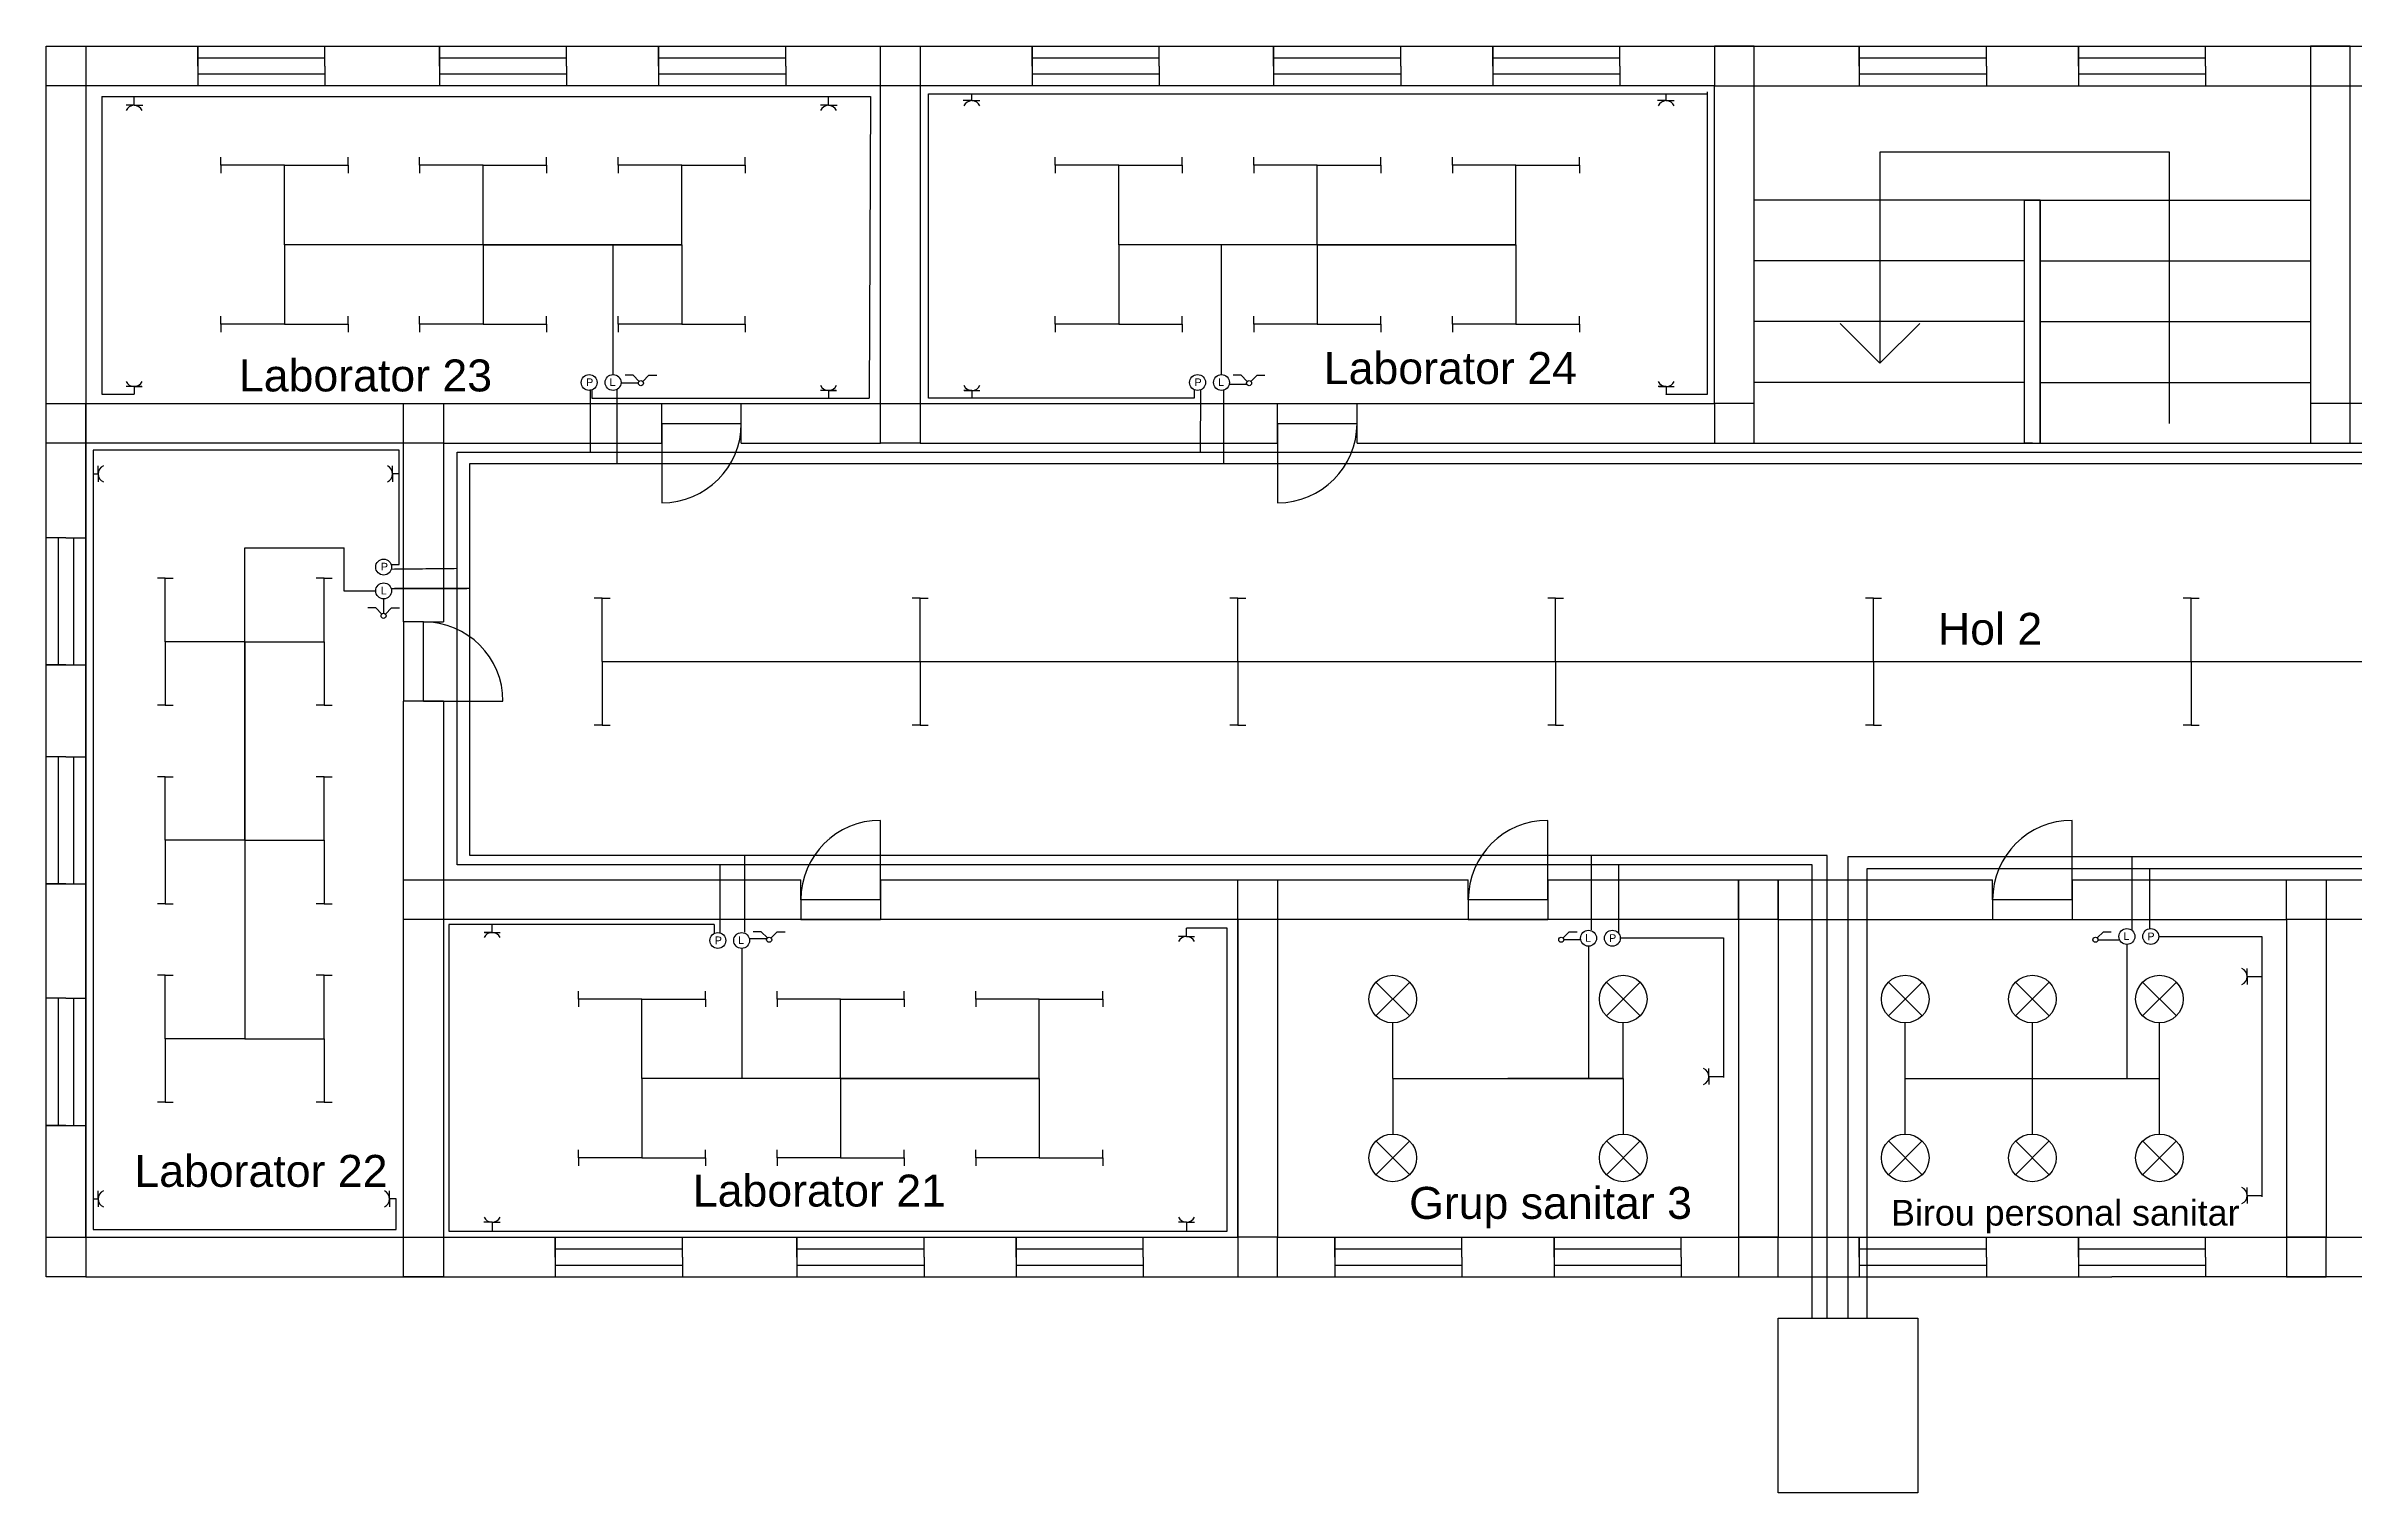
# Model space of a CAD drawing. Header units: inches. Extents: x 6 to 507, y 12 to 243.
# Drawn here: x 5.6 to 296.1, y 60.8 to 242.9 of the extents above; entities that cross this region are included whole.
import ezdxf

# ---------------------------------------------------------------- set-up
doc = ezdxf.new("R2010")
doc.units = ezdxf.units.IN
doc.header["$MEASUREMENT"] = 0
doc.styles.get("Standard").update_dxf_attribs({"font": 'arial.ttf'})

msp = doc.modelspace()

# ---------------------------------------------------------------- linework, layer by layer
for p, q in [((24.72, 241.44), (24.72, 242.94)), ((24.72, 242.94), (24.72, 237.94)), ((24.72, 240.44), (24.72, 241.44)), ((40.72, 241.44), (24.72, 241.44)), ((24.72, 241.44), (24.72, 239.44)), ((40.72, 241.44), (40.72, 242.94)), ((40.72, 240.44), (40.72, 241.44)), ((55.13, 241.44), (55.13, 242.94)), ((55.13, 242.94), (55.13, 237.94)), ((55.13, 240.44), (55.13, 241.44)), ((71.13, 241.44), (55.13, 241.44)), ((55.13, 241.44), (55.13, 239.44)), ((71.13, 241.44), (71.13, 242.94)), ((71.13, 240.44), (71.13, 241.44)), ((82.72, 241.44), (82.72, 242.94)), ((82.72, 242.94), (82.72, 237.94)), ((82.72, 240.44), (82.72, 241.44)), ((98.72, 241.44), (82.72, 241.44)), ((82.72, 241.44), (82.72, 239.44)), ((98.72, 241.44), (98.72, 242.94)), ((98.72, 240.44), (98.72, 241.44)), ((129.72, 241.44), (129.72, 242.94)), ((129.72, 242.94), (129.72, 237.94)), ((129.72, 240.44), (129.72, 241.44)), ((145.72, 241.44), (129.72, 241.44)), ((129.72, 241.44), (129.72, 239.44)), ((145.72, 241.44), (145.72, 242.94)), ((145.72, 240.44), (145.72, 241.44)), ((160.13, 241.44), (160.13, 242.94)), ((160.13, 242.94), (160.13, 237.94)), ((160.13, 240.44), (160.13, 241.44)), ((176.13, 241.44), (160.13, 241.44)), ((160.13, 241.44), (160.13, 239.44)), ((176.13, 241.44), (176.13, 242.94)), ((176.13, 240.44), (176.13, 241.44)), ((187.72, 241.44), (187.72, 242.94)), ((187.72, 242.94), (187.72, 237.94)), ((187.72, 240.44), (187.72, 241.44)), ((203.72, 241.44), (187.72, 241.44)), ((187.72, 241.44), (187.72, 239.44)), ((203.72, 241.44), (203.72, 242.94)), ((203.72, 240.44), (203.72, 241.44)), ((233.84, 241.44), (233.84, 242.94)), ((233.84, 242.94), (233.84, 237.94)), ((233.84, 240.44), (233.84, 241.44)), ((249.84, 241.44), (233.84, 241.44)), ((233.84, 241.44), (233.84, 239.44)), ((249.84, 241.44), (249.84, 242.94)), ((249.84, 242.94), (261.43, 242.94)), ((249.84, 240.44), (249.84, 241.44)), ((261.43, 241.44), (261.43, 242.94)), ((261.43, 242.94), (261.43, 237.94)), ((261.43, 240.44), (261.43, 241.44)), ((277.43, 241.44), (261.43, 241.44)), ((261.43, 241.44), (261.43, 239.44)), ((277.43, 241.44), (277.43, 242.94)), ((277.43, 240.44), (277.43, 241.44)), ((24.72, 240.44), (24.72, 239.44)), ((24.72, 239.44), (40.72, 239.44)), ((40.72, 240.44), (40.72, 239.44)), ((40.72, 239.94), (40.72, 237.94)), ((55.13, 240.44), (55.13, 239.44)), ((55.13, 239.44), (71.13, 239.44)), ((71.13, 240.44), (71.13, 239.44)), ((71.13, 239.94), (71.13, 237.94)), ((82.72, 240.44), (82.72, 239.44)), ((82.72, 239.44), (98.72, 239.44)), ((98.72, 240.44), (98.72, 239.44)), ((98.72, 239.94), (98.72, 237.94)), ((129.72, 240.44), (129.72, 239.44)), ((129.72, 239.44), (145.72, 239.44)), ((145.72, 240.44), (145.72, 239.44)), ((145.72, 239.94), (145.72, 237.94)), ((160.13, 240.44), (160.13, 239.44)), ((160.13, 239.44), (176.13, 239.44)), ((176.13, 240.44), (176.13, 239.44)), ((176.13, 239.94), (176.13, 237.94)), ((187.72, 240.44), (187.72, 239.44)), ((187.72, 239.44), (203.72, 239.44)), ((203.72, 240.44), (203.72, 239.44)), ((203.72, 239.94), (203.72, 237.94)), ((233.84, 240.44), (233.84, 239.44)), ((233.84, 239.44), (249.84, 239.44)), ((249.84, 240.44), (249.84, 239.44)), ((249.84, 239.94), (249.84, 237.94)), ((261.43, 240.44), (261.43, 239.44)), ((261.43, 239.44), (277.43, 239.44)), ((277.43, 240.44), (277.43, 239.44)), ((277.43, 239.94), (277.43, 237.94)), ((16.7, 235.49), (15.7, 235.49)), ((16.7, 235.49), (16.7, 236.59)), ((16.7, 235.49), (17.81, 235.49)), ((16.7, 235.49), (17.7, 235.49)), ((104.1, 235.49), (103.1, 235.49)), ((104.1, 235.49), (104.1, 236.59)), ((104.1, 235.49), (105.21, 235.49)), ((104.1, 235.49), (105.1, 235.49)), ((122.16, 236.08), (121.05, 236.08)), ((122.16, 236.08), (121.16, 236.08)), ((122.16, 236.08), (122.16, 236.93)), ((122.16, 236.08), (123.16, 236.08)), ((209.55, 236.08), (208.44, 236.08)), ((209.55, 236.08), (208.55, 236.08)), ((209.55, 236.08), (209.55, 236.93)), ((209.55, 236.08), (210.55, 236.08)), ((27.63, 227.94), (27.63, 228.94)), ((35.63, 227.94), (27.63, 227.94)), ((27.63, 227.94), (27.63, 226.94)), ((35.63, 227.94), (43.63, 227.94)), ((43.63, 227.94), (43.63, 228.94)), ((43.63, 227.94), (43.63, 226.94)), ((52.63, 227.94), (52.63, 228.94)), ((60.63, 227.94), (52.63, 227.94)), ((52.63, 227.94), (52.63, 226.94)), ((60.63, 227.94), (68.63, 227.94)), ((68.63, 227.94), (68.63, 228.94)), ((68.63, 227.94), (68.63, 226.94)), ((77.63, 227.94), (77.63, 228.94)), ((85.63, 227.94), (77.63, 227.94)), ((77.63, 227.94), (77.63, 226.94)), ((85.63, 227.94), (93.63, 227.94)), ((93.63, 227.94), (93.63, 228.94)), ((93.63, 227.94), (93.63, 226.94)), ((132.63, 227.94), (132.63, 228.94)), ((140.63, 227.94), (132.63, 227.94)), ((132.63, 227.94), (132.63, 226.94)), ((140.63, 227.94), (148.63, 227.94)), ((148.63, 227.94), (148.63, 228.94)), ((148.63, 227.94), (148.63, 226.94)), ((157.63, 227.94), (157.63, 228.94)), ((165.63, 227.94), (157.63, 227.94)), ((157.63, 227.94), (157.63, 226.94)), ((165.63, 227.94), (173.63, 227.94)), ((173.63, 227.94), (173.63, 228.94)), ((173.63, 227.94), (173.63, 226.94)), ((182.63, 227.94), (182.63, 228.94)), ((190.63, 227.94), (182.63, 227.94)), ((182.63, 227.94), (182.63, 226.94)), ((190.63, 227.94), (198.63, 227.94)), ((198.63, 227.94), (198.63, 228.94)), ((198.63, 227.94), (198.63, 226.94)), ((254.63, 223.56), (220.63, 223.56)), ((254.63, 192.94), (254.63, 223.56)), ((256.63, 223.56), (254.63, 223.56)), ((254.63, 208.25), (254.63, 223.56)), ((254.63, 223.56), (256.63, 223.56)), ((256.63, 192.94), (256.63, 223.56)), ((256.63, 223.56), (290.63, 223.56)), ((256.63, 223.56), (256.63, 208.25)), ((254.63, 215.91), (220.63, 215.91)), ((256.63, 215.91), (290.63, 215.91)), ((27.63, 207.94), (27.63, 208.94)), ((35.63, 207.94), (27.63, 207.94)), ((27.63, 207.94), (27.63, 206.94)), ((35.63, 207.94), (43.63, 207.94)), ((43.63, 207.94), (43.63, 208.94)), ((43.63, 207.94), (43.63, 206.94)), ((52.63, 207.94), (52.63, 208.94)), ((60.63, 207.94), (52.63, 207.94)), ((52.63, 207.94), (52.63, 206.94)), ((60.63, 207.94), (68.63, 207.94)), ((68.63, 207.94), (68.63, 208.94)), ((68.63, 207.94), (68.63, 206.94)), ((77.63, 207.94), (77.63, 208.94)), ((85.63, 207.94), (77.63, 207.94)), ((77.63, 207.94), (77.63, 206.94)), ((85.63, 207.94), (93.63, 207.94)), ((93.63, 207.94), (93.63, 208.94)), ((93.63, 207.94), (93.63, 206.94)), ((132.63, 207.94), (132.63, 208.94)), ((140.63, 207.94), (132.63, 207.94)), ((132.63, 207.94), (132.63, 206.94)), ((140.63, 207.94), (148.63, 207.94)), ((148.63, 207.94), (148.63, 208.94)), ((148.63, 207.94), (148.63, 206.94)), ((157.63, 207.94), (157.63, 208.94)), ((165.63, 207.94), (157.63, 207.94)), ((157.63, 207.94), (157.63, 206.94)), ((165.63, 207.94), (173.63, 207.94)), ((173.63, 207.94), (173.63, 208.94)), ((173.63, 207.94), (173.63, 206.94)), ((182.63, 207.94), (182.63, 208.94)), ((190.63, 207.94), (182.63, 207.94)), ((182.63, 207.94), (182.63, 206.94)), ((190.63, 207.94), (198.63, 207.94)), ((198.63, 207.94), (198.63, 208.94)), ((198.63, 207.94), (198.63, 206.94)), ((254.63, 208.25), (220.63, 208.25)), ((254.63, 192.94), (254.63, 208.25)), ((256.63, 208.25), (290.63, 208.25)), ((256.63, 208.25), (256.63, 192.94)), ((80.18, 200.48), (77.98, 200.48)), ((79.5, 201.5), (78.5, 201.5)), ((80.27, 200.72), (79.5, 201.5)), ((80.72, 200.72), (81.5, 201.5)), ((81.5, 201.5), (82.5, 201.5)), ((156.04, 201.5), (155.04, 201.5)), ((156.81, 200.72), (156.04, 201.5)), ((157.26, 200.72), (158.04, 201.5)), ((158.04, 201.5), (159.04, 201.5)), ((254.63, 200.6), (220.63, 200.6)), ((256.63, 200.6), (290.63, 200.6)), ((16.7, 200.08), (15.7, 200.08)), ((17.66, 200.08), (16.7, 200.08)), ((16.7, 200.08), (17.7, 200.08)), ((16.7, 200.08), (16.7, 199.12)), ((83.13, 192.94), (83.13, 197.94)), ((93.13, 192.94), (93.13, 197.94)), ((104.1, 199.57), (103.1, 199.57)), ((105.05, 199.57), (104.1, 199.57)), ((104.1, 199.57), (105.1, 199.57)), ((104.1, 199.57), (104.1, 198.61)), ((122.16, 199.57), (121.16, 199.57)), ((121.2, 199.57), (122.16, 199.57)), ((122.16, 199.57), (123.16, 199.57)), ((122.16, 199.57), (122.16, 198.61)), ((154.54, 200.36), (156.75, 200.36)), ((160.63, 192.94), (160.63, 197.94)), ((170.63, 192.94), (170.63, 197.94)), ((209.55, 200.08), (208.55, 200.08)), ((208.6, 200.08), (209.55, 200.08)), ((209.55, 200.08), (210.55, 200.08)), ((209.55, 200.08), (209.55, 199.12)), ((83.13, 195.44), (83.13, 185.44)), ((83.13, 195.44), (93.13, 195.44)), ((160.63, 195.44), (160.63, 185.44)), ((160.63, 195.44), (170.63, 195.44)), ((55.63, 192.94), (55.63, 170.44)), ((55.63, 192.94), (83.13, 192.94)), ((93.13, 192.94), (110.63, 192.94)), ((115.63, 192.94), (160.63, 192.94)), ((170.63, 192.94), (340.63, 192.94)), ((255.63, 192.94), (254.63, 192.94)), ((255.63, 192.94), (256.63, 192.94)), ((11.54, 189.07), (12.19, 189.07)), ((12.19, 189.07), (12.19, 190.07)), ((12.19, 189.07), (12.19, 188.07)), ((49.24, 189.07), (49.24, 190.07)), ((50.08, 189.07), (49.24, 189.07)), ((49.24, 189.07), (49.24, 188.07)), ((7.13, 181.03), (5.63, 181.03)), ((8.13, 181.03), (7.13, 181.03)), ((7.13, 181.03), (7.13, 165.03)), ((8.13, 181.03), (9.13, 181.03)), ((8.63, 181.03), (10.63, 181.03)), ((9.13, 165.03), (9.13, 181.03)), ((20.63, 175.94), (19.63, 175.94)), ((20.63, 167.94), (20.63, 175.94)), ((20.63, 175.94), (21.63, 175.94)), ((40.63, 175.94), (39.63, 175.94)), ((40.63, 167.94), (40.63, 175.94)), ((40.63, 175.94), (41.63, 175.94)), ((47.11, 172.2), (46.11, 172.2)), ((47.89, 171.42), (47.11, 172.2)), ((48.13, 171.51), (48.13, 173.34)), ((48.34, 171.42), (49.11, 172.2)), ((49.11, 172.2), (50.11, 172.2)), ((75.63, 173.44), (74.63, 173.44)), ((75.63, 165.44), (75.63, 173.44)), ((75.63, 173.44), (76.63, 173.44)), ((115.63, 173.44), (114.63, 173.44)), ((115.63, 165.44), (115.63, 173.44)), ((115.63, 173.44), (116.63, 173.44)), ((155.63, 173.44), (154.63, 173.44)), ((155.63, 165.44), (155.63, 173.44)), ((155.63, 173.44), (156.63, 173.44)), ((195.63, 173.44), (194.63, 173.44)), ((195.63, 165.44), (195.63, 173.44)), ((195.63, 173.44), (196.63, 173.44)), ((235.63, 173.44), (234.63, 173.44)), ((235.63, 165.44), (235.63, 173.44)), ((235.63, 173.44), (236.63, 173.44)), ((275.63, 173.44), (274.63, 173.44)), ((275.63, 165.44), (275.63, 173.44)), ((275.63, 173.44), (276.63, 173.44)), ((53.13, 170.44), (50.63, 170.44)), ((50.63, 170.44), (50.63, 160.44)), ((53.13, 160.44), (53.13, 170.44)), ((53.13, 170.44), (55.63, 170.44)), ((20.63, 167.94), (20.63, 159.94)), ((40.63, 167.94), (40.63, 159.94)), ((7.13, 165.03), (5.63, 165.03)), ((5.63, 165.03), (10.63, 165.03)), ((8.13, 165.03), (7.13, 165.03)), ((7.13, 165.03), (9.13, 165.03)), ((8.13, 165.03), (9.13, 165.03)), ((75.63, 165.44), (75.63, 157.44)), ((115.63, 165.44), (115.63, 157.44)), ((155.63, 165.44), (155.63, 157.44)), ((195.63, 165.44), (195.63, 157.44)), ((235.63, 165.44), (235.63, 157.44)), ((275.63, 165.44), (275.63, 157.44)), ((20.63, 159.94), (19.63, 159.94)), ((20.63, 159.94), (21.63, 159.94)), ((40.63, 159.94), (39.63, 159.94)), ((40.63, 159.94), (41.63, 159.94)), ((55.63, 160.44), (50.63, 160.44)), ((53.13, 160.44), (63.13, 160.44)), ((55.63, 160.44), (55.63, 137.94)), ((75.63, 157.44), (74.63, 157.44)), ((75.63, 157.44), (76.63, 157.44)), ((115.63, 157.44), (114.63, 157.44)), ((115.63, 157.44), (116.63, 157.44)), ((155.63, 157.44), (154.63, 157.44)), ((155.63, 157.44), (156.63, 157.44)), ((195.63, 157.44), (194.63, 157.44)), ((195.63, 157.44), (196.63, 157.44)), ((235.63, 157.44), (234.63, 157.44)), ((235.63, 157.44), (236.63, 157.44)), ((275.63, 157.44), (274.63, 157.44)), ((275.63, 157.44), (276.63, 157.44)), ((7.13, 153.44), (5.63, 153.44)), ((8.13, 153.44), (7.13, 153.44)), ((7.13, 153.44), (7.13, 137.44)), ((8.13, 153.44), (9.13, 153.44)), ((8.63, 153.44), (10.63, 153.44)), ((9.13, 137.44), (9.13, 153.44)), ((20.63, 150.94), (19.63, 150.94)), ((20.63, 142.94), (20.63, 150.94)), ((20.63, 150.94), (21.63, 150.94)), ((40.63, 150.94), (39.63, 150.94)), ((40.63, 142.94), (40.63, 150.94)), ((40.63, 150.94), (41.63, 150.94)), ((110.63, 135.44), (110.63, 145.44)), ((194.63, 135.44), (194.63, 145.44)), ((260.63, 135.44), (260.63, 145.44)), ((20.63, 142.94), (20.63, 134.94)), ((40.63, 142.94), (40.63, 134.94)), ((7.13, 137.44), (5.63, 137.44)), ((5.63, 137.44), (10.63, 137.44)), ((8.13, 137.44), (7.13, 137.44)), ((7.13, 137.44), (9.13, 137.44)), ((8.13, 137.44), (9.13, 137.44)), ((55.63, 137.94), (100.63, 137.94)), ((100.63, 135.44), (100.63, 137.94)), ((110.63, 137.94), (110.63, 132.94)), ((110.63, 137.94), (155.63, 137.94)), ((160.63, 137.94), (184.63, 137.94)), ((184.63, 135.44), (184.63, 137.94)), ((194.63, 137.94), (218.63, 137.94)), ((194.63, 137.94), (194.63, 132.94)), ((218.63, 137.94), (218.63, 132.94)), ((223.63, 132.94), (223.63, 137.94)), ((223.63, 137.94), (250.63, 137.94)), ((250.63, 135.44), (250.63, 137.94)), ((260.63, 137.94), (260.63, 132.94)), ((260.63, 137.94), (287.63, 137.94)), ((287.63, 137.94), (316.63, 137.94)), ((20.63, 134.94), (19.63, 134.94)), ((20.63, 134.94), (21.63, 134.94)), ((40.63, 134.94), (39.63, 134.94)), ((40.63, 134.94), (41.63, 134.94)), ((100.63, 135.44), (100.63, 132.94)), ((110.63, 135.44), (100.63, 135.44)), ((184.63, 135.44), (184.63, 132.94)), ((194.63, 135.44), (184.63, 135.44)), ((250.63, 135.44), (250.63, 132.94)), ((260.63, 135.44), (250.63, 135.44)), ((61.76, 131.34), (60.76, 131.34)), ((60.81, 131.34), (61.76, 131.34)), ((61.76, 131.34), (61.76, 132.29)), ((61.76, 131.34), (62.76, 131.34)), ((95.64, 131.41), (94.64, 131.41)), ((96.42, 130.64), (95.64, 131.41)), ((96.87, 130.64), (97.64, 131.41)), ((97.64, 131.41), (98.64, 131.41)), ((100.63, 132.94), (110.63, 132.94)), ((149.16, 130.83), (148.16, 130.83)), ((149.16, 130.83), (149.16, 131.79)), ((149.16, 130.83), (150.16, 130.83)), ((155.63, 132.94), (155.63, 92.94)), ((160.63, 132.94), (160.63, 92.94)), ((218.63, 132.94), (160.63, 132.94)), ((160.63, 132.94), (160.63, 92.94)), ((184.63, 132.94), (194.63, 132.94)), ((196.56, 130.64), (197.33, 131.41)), ((197.33, 131.41), (198.33, 131.41)), ((218.63, 132.94), (218.63, 92.94)), ((223.63, 132.94), (223.63, 92.94)), ((223.63, 132.94), (287.63, 132.94)), ((250.63, 132.94), (260.63, 132.94)), ((263.79, 130.64), (264.57, 131.41)), ((264.57, 131.41), (265.57, 131.41)), ((287.63, 132.94), (287.63, 92.94)), ((350.63, 132.94), (287.63, 132.94)), ((292.63, 132.94), (292.63, 92.94)), ((94.14, 130.55), (96.36, 130.55)), ((196.65, 130.42), (198.78, 130.42)), ((20.63, 125.94), (19.63, 125.94)), ((20.63, 117.94), (20.63, 125.94)), ((20.63, 125.94), (21.63, 125.94)), ((40.63, 125.94), (39.63, 125.94)), ((40.63, 117.94), (40.63, 125.94)), ((40.63, 125.94), (41.63, 125.94)), ((177.26, 125.07), (173.01, 120.82)), ((173.01, 125.07), (177.26, 120.82)), ((206.26, 125.07), (202.01, 120.82)), ((202.01, 125.07), (206.26, 120.82)), ((241.76, 125.07), (237.51, 120.82)), ((237.51, 125.07), (241.76, 120.82)), ((257.76, 125.07), (253.51, 120.82)), ((253.51, 125.07), (257.76, 120.82)), ((273.76, 125.07), (269.51, 120.82)), ((269.51, 125.07), (273.76, 120.82)), ((7.13, 123.03), (5.63, 123.03)), ((8.13, 123.03), (7.13, 123.03)), ((7.13, 123.03), (7.13, 107.03)), ((8.13, 123.03), (9.13, 123.03)), ((8.63, 123.03), (10.63, 123.03)), ((9.13, 107.03), (9.13, 123.03)), ((72.63, 122.94), (72.63, 123.94)), ((80.63, 122.94), (72.63, 122.94)), ((72.63, 122.94), (72.63, 121.94)), ((80.63, 122.94), (88.63, 122.94)), ((88.63, 122.94), (88.63, 123.94)), ((88.63, 122.94), (88.63, 121.94)), ((97.63, 122.94), (97.63, 123.94)), ((105.63, 122.94), (97.63, 122.94)), ((97.63, 122.94), (97.63, 121.94)), ((105.63, 122.94), (113.63, 122.94)), ((113.63, 122.94), (113.63, 123.94)), ((113.63, 122.94), (113.63, 121.94)), ((122.63, 122.94), (122.63, 123.94)), ((130.63, 122.94), (122.63, 122.94)), ((122.63, 122.94), (122.63, 121.94)), ((130.63, 122.94), (138.63, 122.94)), ((138.63, 122.94), (138.63, 123.94)), ((138.63, 122.94), (138.63, 121.94)), ((20.63, 117.94), (20.63, 109.94)), ((40.63, 117.94), (40.63, 109.94)), ((214.91, 113.18), (214.91, 114.18)), ((214.91, 113.18), (214.91, 112.18)), ((214.91, 113.18), (216.77, 113.18)), ((20.63, 109.94), (19.63, 109.94)), ((20.63, 109.94), (21.63, 109.94)), ((40.63, 109.94), (39.63, 109.94)), ((40.63, 109.94), (41.63, 109.94)), ((7.13, 107.03), (5.63, 107.03)), ((5.63, 107.03), (10.63, 107.03)), ((8.13, 107.03), (7.13, 107.03)), ((7.13, 107.03), (9.13, 107.03)), ((8.13, 107.03), (9.13, 107.03)), ((177.26, 105.07), (173.01, 100.82)), ((173.01, 105.07), (177.26, 100.82)), ((206.26, 105.07), (202.01, 100.82)), ((202.01, 105.07), (206.26, 100.82)), ((241.76, 105.07), (237.51, 100.82)), ((237.51, 105.07), (241.76, 100.82)), ((257.76, 105.07), (253.51, 100.82)), ((253.51, 105.07), (257.76, 100.82)), ((273.76, 105.07), (269.51, 100.82)), ((269.51, 105.07), (273.76, 100.82)), ((72.63, 102.94), (72.63, 103.94)), ((80.63, 102.94), (72.63, 102.94)), ((72.63, 102.94), (72.63, 101.94)), ((80.63, 102.94), (88.63, 102.94)), ((88.63, 102.94), (88.63, 103.94)), ((88.63, 102.94), (88.63, 101.94)), ((97.63, 102.94), (97.63, 103.94)), ((105.63, 102.94), (97.63, 102.94)), ((97.63, 102.94), (97.63, 101.94)), ((105.63, 102.94), (113.63, 102.94)), ((113.63, 102.94), (113.63, 103.94)), ((113.63, 102.94), (113.63, 101.94)), ((122.63, 102.94), (122.63, 103.94)), ((130.63, 102.94), (122.63, 102.94)), ((122.63, 102.94), (122.63, 101.94)), ((130.63, 102.94), (138.63, 102.94)), ((138.63, 102.94), (138.63, 103.94)), ((138.63, 102.94), (138.63, 101.94)), ((12.19, 97.77), (12.19, 98.77)), ((48.86, 97.77), (48.86, 98.77)), ((11.54, 97.77), (12.19, 97.77)), ((12.19, 97.77), (12.19, 96.77)), ((49.69, 97.77), (48.86, 97.77)), ((48.86, 97.77), (48.86, 96.77)), ((61.76, 94.83), (60.72, 94.83)), ((61.76, 94.83), (62.76, 94.83)), ((61.76, 94.83), (61.76, 93.72)), ((149.16, 94.83), (148.16, 94.83)), ((149.16, 94.83), (150.16, 94.83)), ((149.16, 94.83), (149.16, 93.72)), ((69.72, 91.44), (69.72, 92.94)), ((69.72, 92.94), (69.72, 87.94)), ((69.72, 90.44), (69.72, 91.44)), ((85.72, 91.44), (69.72, 91.44)), ((69.72, 91.44), (69.72, 89.44)), ((69.72, 90.44), (69.72, 89.44)), ((85.72, 91.44), (85.72, 92.94)), ((85.72, 90.44), (85.72, 91.44)), ((85.72, 90.44), (85.72, 89.44)), ((100.13, 91.44), (100.13, 92.94)), ((100.13, 92.94), (100.13, 87.94)), ((100.13, 90.44), (100.13, 91.44)), ((116.13, 91.44), (100.13, 91.44)), ((100.13, 91.44), (100.13, 89.44)), ((100.13, 90.44), (100.13, 89.44)), ((116.13, 91.44), (116.13, 92.94)), ((116.13, 92.94), (127.72, 92.94)), ((116.13, 90.44), (116.13, 91.44)), ((116.13, 90.44), (116.13, 89.44)), ((127.72, 91.44), (127.72, 92.94)), ((127.72, 92.94), (127.72, 87.94)), ((127.72, 90.44), (127.72, 91.44)), ((143.72, 91.44), (127.72, 91.44)), ((127.72, 91.44), (127.72, 89.44)), ((127.72, 90.44), (127.72, 89.44)), ((143.72, 91.44), (143.72, 92.94)), ((143.72, 90.44), (143.72, 91.44)), ((143.72, 90.44), (143.72, 89.44)), ((160.63, 92.94), (218.63, 92.94)), ((167.84, 91.44), (167.84, 92.94)), ((167.84, 92.94), (167.84, 87.94)), ((167.84, 90.44), (167.84, 91.44)), ((183.84, 91.44), (167.84, 91.44)), ((167.84, 91.44), (167.84, 89.44)), ((167.84, 90.44), (167.84, 89.44)), ((183.84, 91.44), (183.84, 92.94)), ((183.84, 92.94), (195.43, 92.94)), ((183.84, 90.44), (183.84, 91.44)), ((183.84, 90.44), (183.84, 89.44)), ((195.43, 91.44), (195.43, 92.94)), ((195.43, 92.94), (195.43, 87.94)), ((195.43, 90.44), (195.43, 91.44)), ((211.43, 91.44), (195.43, 91.44)), ((195.43, 91.44), (195.43, 89.44)), ((195.43, 90.44), (195.43, 89.44)), ((211.43, 91.44), (211.43, 92.94)), ((211.43, 90.44), (211.43, 91.44)), ((211.43, 90.44), (211.43, 89.44)), ((218.63, 92.94), (287.63, 92.94)), ((233.84, 91.44), (233.84, 92.94)), ((233.84, 92.94), (233.84, 87.94)), ((233.84, 90.44), (233.84, 91.44)), ((249.84, 91.44), (233.84, 91.44)), ((233.84, 91.44), (233.84, 89.44)), ((233.84, 90.44), (233.84, 89.44)), ((249.84, 91.44), (249.84, 92.94)), ((249.84, 92.94), (261.43, 92.94)), ((249.84, 90.44), (249.84, 91.44)), ((249.84, 90.44), (249.84, 89.44)), ((261.43, 91.44), (261.43, 92.94)), ((261.43, 92.94), (261.43, 87.94)), ((261.43, 90.44), (261.43, 91.44)), ((277.43, 91.44), (261.43, 91.44)), ((261.43, 91.44), (261.43, 89.44)), ((261.43, 90.44), (261.43, 89.44)), ((277.43, 91.44), (277.43, 92.94)), ((277.43, 90.44), (277.43, 91.44)), ((277.43, 90.44), (277.43, 89.44)), ((287.63, 92.94), (350.63, 92.94)), ((10.63, 87.94), (245.63, 87.94)), ((69.72, 89.44), (85.72, 89.44)), ((85.72, 89.94), (85.72, 87.94)), ((100.13, 89.44), (116.13, 89.44)), ((116.13, 89.94), (116.13, 87.94)), ((127.72, 89.44), (143.72, 89.44)), ((143.72, 89.94), (143.72, 87.94)), ((167.84, 89.44), (183.84, 89.44)), ((183.84, 89.94), (183.84, 87.94)), ((195.43, 89.44), (211.43, 89.44)), ((211.43, 89.94), (211.43, 87.94)), ((233.84, 89.44), (249.84, 89.44)), ((245.63, 87.94), (265.63, 87.94)), ((249.84, 89.94), (249.84, 87.94)), ((261.43, 89.44), (277.43, 89.44)), ((500.63, 87.94), (265.63, 87.94)), ((277.43, 89.94), (277.43, 87.94))]:
    msp.add_line(p, q)
at = {"color": 146, "true_color": 0x105689}
for p, q in [((12.66, 236.59), (12.66, 199.12)), ((12.66, 236.59), (109.39, 236.59)), ((109.39, 236.59), (109.23, 198.61)), ((116.71, 198.6), (116.71, 236.93)), ((116.71, 236.93), (214.7, 236.93)), ((214.7, 237.18), (214.7, 199.06)), ((35.63, 217.94), (35.63, 227.94)), ((60.63, 217.94), (60.63, 227.94)), ((85.63, 217.94), (85.63, 227.94)), ((140.63, 217.94), (140.63, 227.94)), ((165.63, 217.94), (165.63, 227.94)), ((190.63, 217.94), (190.63, 227.94)), ((85.63, 217.94), (35.63, 217.94)), ((60.63, 217.94), (35.63, 217.94)), ((35.63, 217.94), (35.63, 207.94)), ((60.63, 217.94), (85.63, 217.94)), ((60.63, 217.94), (60.63, 207.94)), ((76.99, 201.59), (76.99, 217.94)), ((85.63, 217.94), (85.63, 207.94)), ((190.63, 217.94), (140.63, 217.94)), ((165.63, 217.94), (140.63, 217.94)), ((140.63, 217.94), (140.63, 207.94)), ((153.57, 201.59), (153.57, 217.95)), ((165.63, 217.94), (190.63, 217.94)), ((165.63, 217.94), (165.63, 207.94)), ((190.63, 217.94), (190.63, 207.94)), ((12.66, 199.12), (16.7, 199.12)), ((74.17, 191.82), (74.17, 199.7)), ((74.33, 199.66), (74.33, 198.61)), ((74.33, 198.61), (109.23, 198.61)), ((77.52, 190.4), (77.52, 199.65)), ((150.13, 198.6), (116.71, 198.6)), ((150.13, 199.69), (150.13, 198.6)), ((150.92, 191.82), (150.95, 199.64)), ((153.86, 190.4), (153.86, 199.64)), ((209.55, 199.06), (209.55, 199.12)), ((209.77, 199.06), (209.55, 199.06)), ((214.7, 199.06), (209.77, 199.06)), ((57.38, 177.16), (57.38, 191.82)), ((57.38, 191.82), (74.17, 191.82)), ((74.17, 191.82), (150.92, 191.82)), ((150.92, 191.82), (361.03, 191.82)), ((58.96, 174.66), (58.96, 190.4)), ((58.96, 190.4), (77.52, 190.4)), ((77.52, 190.4), (153.86, 190.4)), ((153.86, 190.4), (269.46, 190.4)), ((269.46, 190.4), (356.53, 190.4)), ((30.63, 167.95), (30.63, 179.76)), ((49.06, 177.66), (50.08, 177.66)), ((57.38, 139.85), (57.38, 177.16)), ((58.96, 141), (58.96, 174.66)), ((30.63, 167.94), (20.63, 167.94)), ((30.63, 167.94), (30.63, 117.94)), ((30.63, 142.94), (30.63, 167.94)), ((30.63, 167.94), (40.63, 167.94)), ((30.63, 142.94), (20.63, 142.94)), ((30.63, 142.94), (30.63, 117.94)), ((30.63, 142.94), (40.63, 142.94)), ((90.41, 139.85), (57.38, 139.85)), ((93.52, 141), (58.96, 141)), ((203.55, 139.85), (90.41, 139.85)), ((90.41, 139.85), (90.41, 131.34)), ((200.11, 141), (93.52, 141)), ((93.52, 141), (93.52, 131.35)), ((229.8, 141), (200.11, 141)), ((200.11, 141), (200.11, 131.64)), ((227.9, 139.85), (203.55, 139.85)), ((203.55, 139.85), (203.55, 131.57)), ((227.9, 82.8), (227.9, 139.85)), ((229.8, 82.8), (229.8, 141)), ((89.73, 132.31), (89.73, 131.21)), ((149.37, 131.85), (149.16, 131.85)), ((149.16, 131.79), (149.16, 131.85)), ((154.3, 131.85), (149.37, 131.85)), ((203.55, 131.65), (203.55, 131.23)), ((93.18, 129.31), (93.18, 112.95)), ((199.77, 129.6), (199.77, 112.94)), ((203.77, 130.64), (216.77, 130.64)), ((216.77, 130.64), (216.77, 113.04)), ((80.63, 112.94), (80.63, 122.94)), ((105.63, 112.94), (105.63, 122.94)), ((130.63, 112.94), (130.63, 122.94)), ((175.13, 112.94), (175.13, 119.94)), ((204.13, 112.94), (204.13, 119.94)), ((30.63, 117.94), (20.63, 117.94)), ((30.63, 117.94), (40.63, 117.94)), ((130.63, 112.94), (80.63, 112.94)), ((105.63, 112.94), (80.63, 112.94)), ((80.63, 112.94), (80.63, 102.94)), ((105.63, 112.94), (130.63, 112.94)), ((105.63, 112.94), (105.63, 102.94)), ((130.63, 112.94), (130.63, 102.94)), ((175.13, 112.94), (204.13, 112.94)), ((175.13, 112.94), (189.63, 112.94)), ((175.13, 112.94), (175.13, 105.94)), ((204.13, 112.94), (189.63, 112.94)), ((204.13, 112.94), (204.13, 105.94))]:
    msp.add_line(p, q, dxfattribs=at)
at = {"color": 219, "true_color": 0x642165}
for p, q in [((272.9, 229.61), (236.45, 229.61)), ((236.45, 229.61), (236.45, 203.02)), ((272.9, 195.44), (272.9, 229.61)), ((236.45, 203.02), (231.45, 208.02)), ((236.45, 203.02), (241.45, 208.02))]:
    msp.add_line(p, q, dxfattribs=at)
at = {"color": 175, "true_color": 0x4554a5}
for p, q in [((50.08, 192.06), (11.54, 192.06)), ((11.54, 192.06), (11.54, 93.91)), ((50.08, 177.66), (50.08, 192.06)), ((30.63, 179.76), (43.16, 179.76)), ((43.16, 174.31), (43.16, 179.76)), ((47.11, 174.31), (43.16, 174.31)), ((56.99, 177.12), (49.06, 177.03)), ((58.57, 174.61), (49.07, 174.61)), ((57.38, 177.16), (49.46, 177.07)), ((58.96, 174.66), (49.47, 174.66)), ((89.73, 132.31), (56.32, 132.31)), ((56.32, 132.31), (56.32, 93.72)), ((154.3, 93.72), (154.3, 131.85)), ((49.69, 93.91), (49.69, 97.77)), ((11.54, 93.91), (49.69, 93.91)), ((56.32, 93.72), (154.3, 93.72))]:
    msp.add_line(p, q, dxfattribs=at)
at = {"color": 40, "true_color": 0xf8d731}
for p, q in [((75.63, 165.44), (435.63, 165.44)), ((75.63, 165.44), (115.63, 165.44)), ((232.43, 82.75), (232.43, 140.91)), ((232.43, 140.91), (268.14, 140.91)), ((268.14, 140.91), (268.14, 131.61)), ((268.14, 140.91), (331.91, 140.91)), ((234.83, 82.75), (234.83, 139.37)), ((234.83, 139.37), (270.37, 139.37)), ((270.37, 139.37), (270.37, 131.8)), ((270.37, 139.37), (335.02, 139.37)), ((271.53, 130.81), (284.52, 130.81)), ((284.52, 130.81), (284.52, 98.05)), ((267.53, 129.81), (267.53, 112.94)), ((239.63, 105.94), (239.63, 119.94)), ((255.63, 105.94), (255.63, 119.94)), ((271.63, 105.94), (271.63, 119.94)), ((239.63, 112.94), (271.63, 112.94))]:
    msp.add_line(p, q, dxfattribs=at)
at = {"color": 7, "true_color": 0xffffff}
for p, q in [((263.89, 130.41), (266.61, 130.41)), ((282.67, 125.77), (282.67, 126.77)), ((282.67, 125.77), (282.67, 124.77)), ((282.67, 125.77), (284.52, 125.77)), ((282.67, 98.19), (282.67, 99.19)), ((282.67, 98.19), (282.67, 97.19)), ((282.67, 98.19), (284.52, 98.19))]:
    msp.add_line(p, q, dxfattribs=at)
for points in [[(10.63, 237.94), (5.63, 237.94), (5.63, 242.94), (10.63, 242.94)], [(115.63, 237.94), (110.63, 237.94), (110.63, 242.94), (115.63, 242.94)], [(215.63, 237.94), (220.63, 237.94), (220.63, 242.94), (215.63, 242.94)], [(290.63, 237.94), (295.63, 237.94), (295.63, 242.94), (290.63, 242.94)], [(10.63, 237.94), (10.63, 197.94), (110.63, 197.94), (110.63, 237.94)], [(115.63, 237.94), (115.63, 197.94), (215.63, 197.94), (215.63, 237.94)], [(395.63, 237.94), (395.63, 197.94), (295.63, 197.94), (295.63, 237.94)], [(10.63, 192.94), (5.63, 192.94), (5.63, 197.94), (10.63, 197.94)], [(10.63, 197.94), (10.63, 197.94), (10.63, 92.94), (10.63, 92.94)], [(55.63, 192.94), (50.63, 192.94), (50.63, 197.94), (55.63, 197.94)], [(115.63, 192.94), (110.63, 192.94), (110.63, 197.94), (115.63, 197.94)], [(215.63, 192.94), (220.63, 192.94), (220.63, 197.94), (215.63, 197.94)], [(290.63, 192.94), (295.63, 192.94), (295.63, 197.94), (290.63, 197.94)], [(55.63, 132.94), (50.63, 132.94), (50.63, 137.94), (55.63, 137.94)], [(160.63, 132.94), (155.63, 132.94), (155.63, 137.94), (160.63, 137.94)], [(223.63, 132.94), (218.63, 132.94), (218.63, 137.94), (223.63, 137.94)], [(292.63, 132.94), (287.63, 132.94), (287.63, 137.94), (292.63, 137.94)], [(55.63, 132.94), (55.63, 92.94), (155.63, 92.94), (155.63, 132.94)], [(10.63, 87.94), (5.63, 87.94), (5.63, 92.94), (10.63, 92.94)], [(55.63, 87.94), (50.63, 87.94), (50.63, 92.94), (55.63, 92.94)], [(155.63, 87.94), (160.63, 87.94), (160.63, 92.94), (155.63, 92.94)], [(218.63, 87.94), (223.63, 87.94), (223.63, 92.94), (218.63, 92.94)], [(287.63, 87.94), (292.63, 87.94), (292.63, 92.94), (287.63, 92.94)], [(223.63, 82.75), (241.22, 82.75), (241.22, 60.75), (223.63, 60.75)]]:
    msp.add_lwpolyline(points, close=True)
for points in [[(5.63, 87.94), (5.63, 242.94), (505.63, 242.94), (505.63, 87.94)], [(220.63, 197.94), (220.63, 237.94), (290.63, 237.94), (290.63, 197.94)], [(50.63, 170.44), (50.63, 192.94), (10.63, 192.94), (10.63, 92.94), (50.63, 92.94), (50.63, 160.44)]]:
    msp.add_lwpolyline(points)
for centre, radius in [((73.98, 200.59), 1), ((76.99, 200.59), 1), ((80.5, 200.5), 0.319), ((150.56, 200.59), 1), ((153.57, 200.59), 1), ((157.04, 200.5), 0.319), ((48.11, 177.34), 1), ((48.11, 174.34), 1), ((48.11, 171.2), 0.319), ((90.17, 130.31), 1), ((93.17, 130.31), 1), ((96.64, 130.41), 0.319), ((196.33, 130.41), 0.319), ((199.77, 130.6), 1), ((199.77, 130.6), 1), ((202.77, 130.6), 1), ((263.57, 130.41), 0.319), ((267.53, 130.81), 1), ((270.53, 130.81), 1), ((175.13, 122.94), 3), ((204.13, 122.94), 3), ((239.63, 122.94), 3), ((255.63, 122.94), 3), ((271.63, 122.94), 3), ((175.13, 102.94), 3), ((204.13, 102.94), 3), ((239.63, 102.94), 3), ((255.63, 102.94), 3), ((271.63, 102.94), 3)]:
    msp.add_circle(centre, radius)
for centre, radius, start, end in [((16.7, 234.4), 1.09, 23.351, 156.649), ((104.1, 234.4), 1.09, 23.351, 156.649), ((122.16, 234.99), 1.09, 23.351, 156.649), ((209.55, 234.99), 1.09, 23.351, 156.649), ((16.7, 201.16), 1.09, 203.351, 336.649), ((209.55, 201.16), 1.09, 203.351, 336.649), ((104.1, 200.66), 1.09, 203.351, 336.649), ((122.16, 200.66), 1.09, 203.351, 336.649), ((83.13, 195.44), 10, 270, 0), ((160.63, 195.44), 10, 270, 0), ((13.28, 189.07), 1.09, 113.351, 246.649), ((48.15, 189.07), 1.09, 293.351, 66.649), ((53.13, 160.44), 10, 0, 90), ((110.63, 135.44), 10, 90, 180), ((194.63, 135.44), 10, 90, 180), ((260.63, 135.44), 10, 90, 180), ((61.76, 130.25), 1.09, 23.351, 156.649), ((149.16, 129.74), 1.09, 23.351, 156.649), ((213.82, 113.18), 1.09, 293.351, 66.649), ((13.28, 97.77), 1.09, 113.351, 246.649), ((47.77, 97.77), 1.09, 293.351, 66.649), ((61.76, 95.92), 1.09, 203.351, 336.649), ((149.16, 95.92), 1.09, 203.351, 336.649)]:
    msp.add_arc(centre, radius, start, end)
for centre in [(281.58, 125.77), (281.58, 98.19)]:
    msp.add_arc(centre, 1.09, 293.351, 66.649, dxfattribs=at)

# ---------------------------------------------------------------- texts
for s, height, p in [('Laborator 23', 4.0216, (29.9, 199.46)), ('Laborator 24', 4.0216, (166.45, 200.39)), ('P', 0.967, (73.6, 200.13)), ('L', 0.967, (76.55, 200.16)), ('P', 0.967, (150.18, 200.13)), ('L', 0.967, (153.13, 200.16)), ('P', 0.967, (47.77, 176.91)), ('L', 0.967, (47.74, 173.9)), ('Hol 2', 4.022, (243.75, 167.55)), ('P', 0.967, (89.79, 129.85)), ('L', 0.967, (92.73, 129.88)), ('L', 0.967, (199.33, 130.16)), ('P', 0.967, (202.35, 130.14)), ('L', 0.967, (267.09, 130.38)), ('P', 0.967, (270.11, 130.35)), ('Laborator 22', 4.0216, (16.74, 99.29)), ('Laborator 21', 4.0216, (87.03, 96.81)), ('Grup sanitar 3', 4.0216, (177.19, 95.26)), ('Birou personal sanitar', 3.2277, (237.85, 94.41))]:
    msp.add_text(s, height=height, dxfattribs=at).set_placement(p)

doc.saveas('drawing.dxf')
